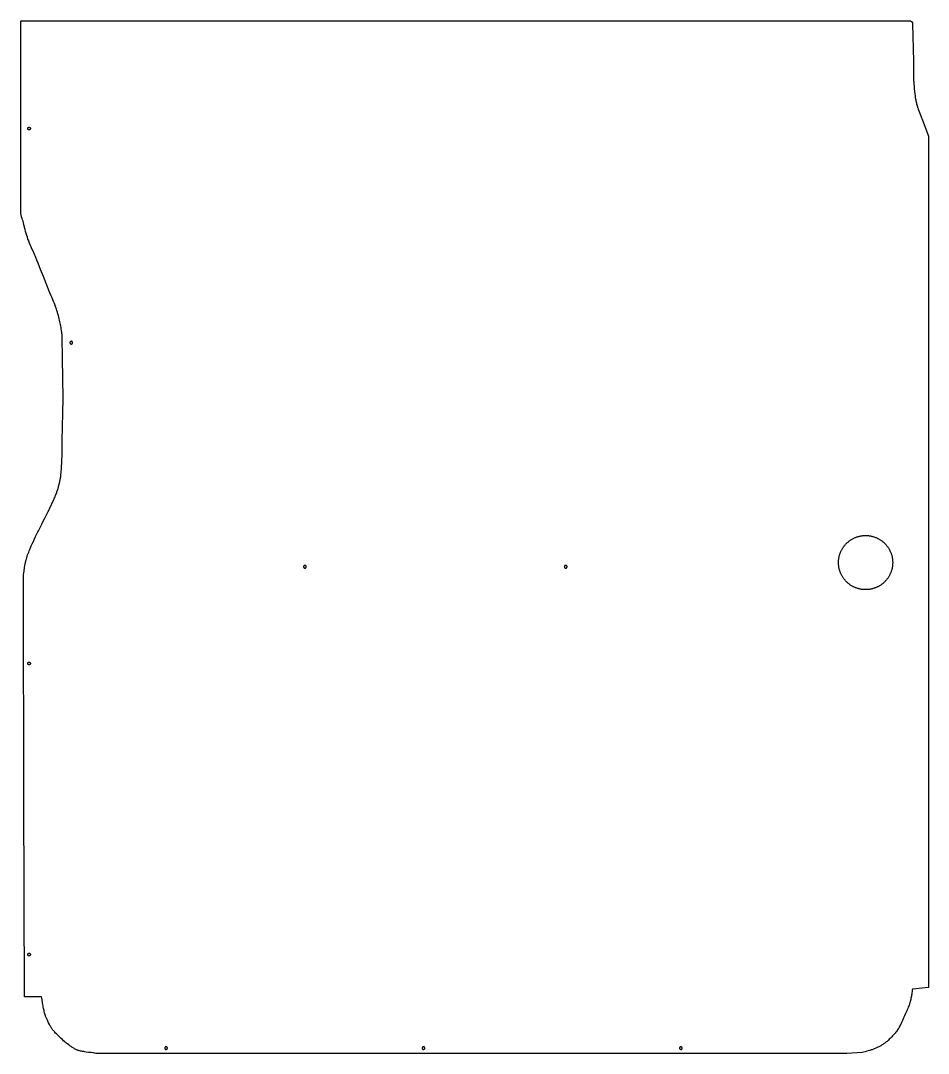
# Model space of a CAD drawing. Extents: x 358 to 7671, y 1345 to 7758.
# Drawn here: x 4385 to 5725, y 1394 to 2919 of the extents above; entities that cross this region are included whole.
import ezdxf

# ---------------------------------------------------------------- set-up
doc = ezdxf.new("R2010")
doc.units = 0
doc.layers.add('Default Layer', color=1, linetype='CONTINUOUS')

msp = doc.modelspace()

# ---------------------------------------------------------------- linework, layer by layer
at = {"layer": 'Default Layer'}
msp.add_lwpolyline([(4384.7, 2919), (4823.6, 2919), (5262.5, 2919), (5696.5, 2919, -0.408232), (5701.5, 2914.1), (5702.6, 2859.4), (5702.7, 2855.5), (5702.7, 2851.4), (5702.7, 2843.3), (5702.8, 2839.3), (5702.8, 2835.5), (5702.9, 2831.9), (5703, 2830.2), (5703.1, 2828.6), (5703.3, 2825.3), (5703.6, 2821.7), (5704, 2818.1), (5704.3, 2814.5), (5704.7, 2811.1), (5705.1, 2808), (5705.4, 2805.5), (5705.7, 2803.6), (5706, 2802.1), (5706.3, 2800.6), (5706.6, 2799.1), (5707, 2797.6), (5707.3, 2796.1), (5707.7, 2794.7), (5708.2, 2793.2), (5708.6, 2791.7), (5708.8, 2790.9), (5709.2, 2790.1), (5709.9, 2788.1), (5710.7, 2785.8), (5711.7, 2783.3), (5713.7, 2778.2), (5714.7, 2775.7), (5715.7, 2773.3), (5724.7, 2748.3), (5724.7, 2329.2), (5724.7, 1910), (5724.7, 1490.9), (5701.1, 1488.5), (5700.9, 1487), (5700.8, 1485.5), (5700.4, 1482.5), (5700.2, 1481), (5700, 1479.5), (5699.8, 1478), (5699.5, 1476.5), (5699.1, 1475), (5698.7, 1473.4), (5698.3, 1471.7), (5697.8, 1470), (5697.3, 1468.3), (5696.8, 1466.6), (5696.2, 1464.9), (5695.7, 1463.2), (5695, 1461.6), (5694.3, 1459.9), (5693.6, 1458.1), (5692.8, 1456.3), (5692, 1454.4), (5691.1, 1452.6), (5689.5, 1449), (5688.6, 1447), (5687.6, 1444.7), (5686.5, 1442.1), (5685.2, 1439.3), (5684.6, 1437.9), (5683.9, 1436.5), (5683.2, 1435.1), (5682.5, 1433.7), (5681.7, 1432.3), (5681, 1431), (5680.2, 1429.7), (5679.4, 1428.5), (5678.5, 1427.3), (5677.6, 1426.1), (5676.6, 1424.8), (5675.5, 1423.5), (5674.4, 1422.1), (5673.2, 1420.8), (5672, 1419.5), (5670.8, 1418.2), (5669.6, 1416.9), (5668.4, 1415.7), (5667.1, 1414.5), (5666, 1413.3), (5664.8, 1412.3), (5663.7, 1411.3), (5662.6, 1410.4), (5661.7, 1409.6), (5660.7, 1408.9), (5659.7, 1408.1), (5658.7, 1407.5), (5657.7, 1406.8), (5656.7, 1406.1), (5655.7, 1405.5), (5654.6, 1404.9), (5653.5, 1404.3), (5652.5, 1403.7), (5651.4, 1403.2), (5650.3, 1402.7), (5649.2, 1402.1), (5647.1, 1401.1), (5644.9, 1400.2), (5643.8, 1399.8), (5642.7, 1399.3), (5641.6, 1399), (5640.5, 1398.6), (5639.3, 1398.3), (5638.2, 1397.9), (5635.9, 1397.3), (5633.7, 1396.7), (5631.4, 1396.1), (5629.1, 1395.6), (5626.8, 1394.9), (5604.6, 1393.6), (5050.1, 1393.6), (4495.5, 1393.6), (4493.8, 1393.9), (4492.1, 1394.2), (4488.5, 1394.7), (4484.8, 1395.1), (4481.2, 1395.6), (4479.4, 1395.9), (4477.7, 1396.2), (4476, 1396.4), (4474.4, 1396.7), (4472.9, 1397), (4471.5, 1397.4), (4470.9, 1397.5), (4470.3, 1397.7), (4469.7, 1397.9), (4469.1, 1398.1), (4468.1, 1398.5), (4467.1, 1399), (4466, 1399.5), (4465, 1400), (4464.1, 1400.5), (4463.1, 1401.1), (4462.1, 1401.7), (4461.2, 1402.3), (4460.2, 1402.9), (4459.3, 1403.6), (4457.4, 1404.9), (4455.6, 1406.3), (4453.8, 1407.6), (4452.8, 1408.3), (4451.9, 1409), (4451, 1409.8), (4450, 1410.6), (4448.1, 1412.3), (4446.3, 1413.9), (4444.5, 1415.6), (4442.8, 1417.2), (4441.3, 1418.6), (4440, 1419.9), (4437.5, 1422.3), (4436.3, 1423.6), (4435.1, 1424.8), (4434, 1426), (4433.4, 1426.7), (4432.9, 1427.3), (4432.3, 1428), (4431.8, 1428.7), (4431.3, 1429.3), (4430.8, 1430), (4430.3, 1430.8), (4429.7, 1431.7), (4429.2, 1432.7), (4428.6, 1433.7), (4427.9, 1434.9), (4427.3, 1436), (4426, 1438.5), (4424.8, 1441), (4423.7, 1443.4), (4422.8, 1445.5), (4422.4, 1446.5), (4422, 1447.3), (4421.4, 1448.9), (4420.9, 1450.4), (4420.4, 1452), (4420, 1453.6), (4419.6, 1455.3), (4419.2, 1456.9), (4418.4, 1460.1), (4418.1, 1461.9), (4417.7, 1463.8), (4417.4, 1465.9), (4417, 1468.2), (4416.3, 1472.8), (4415.9, 1475), (4415.6, 1477.2), (4390.2, 1477.2), (4389.5, 1774.8), (4388.7, 2072.3), (4388.7, 2100.5), (4389.2, 2103.2), (4389.6, 2105.9), (4390.5, 2111.5), (4391, 2114.2), (4391.5, 2116.8), (4391.7, 2118.1), (4392, 2119.3), (4392.2, 2120.4), (4392.5, 2121.5), (4393.1, 2123.6), (4393.7, 2125.7), (4394.3, 2127.8), (4395, 2129.9), (4395.8, 2132), (4396.5, 2134), (4397.3, 2136.1), (4398.1, 2138.1), (4398.6, 2139.2), (4399.1, 2140.4), (4400.3, 2143.2), (4401.8, 2146.4), (4403.4, 2149.9), (4405.1, 2153.5), (4406.8, 2157.1), (4410.1, 2164), (4410.9, 2165.6), (4411.8, 2167.4), (4413.8, 2171.3), (4415.9, 2175.4), (4418.1, 2179.6), (4420.3, 2183.9), (4422.5, 2188.1), (4424.5, 2192.1), (4425.4, 2193.9), (4426.3, 2195.7), (4427.9, 2199.2), (4429.6, 2202.9), (4431.4, 2206.6), (4433.1, 2210.4), (4434.7, 2214), (4435.4, 2215.7), (4436.1, 2217.4), (4436.8, 2219), (4437.4, 2220.5), (4437.9, 2221.9), (4438.3, 2223.2), (4439.1, 2225.6), (4439.9, 2228.1), (4440.6, 2230.6), (4441.2, 2233.1), (4441.8, 2235.6), (4442.4, 2238.1), (4442.9, 2240.6), (4443.3, 2243.2), (4443.6, 2244.4), (4443.8, 2245.7), (4443.9, 2247), (4444.1, 2248.4), (4444.4, 2251), (4444.7, 2253.7), (4444.9, 2256.5), (4445.1, 2259.2), (4445.2, 2261.9), (4445.4, 2264.6), (4445.4, 2266.1), (4445.5, 2267.7), (4445.6, 2271.3), (4445.7, 2275.4), (4445.7, 2279.8), (4445.8, 2288.9), (4445.8, 2293.5), (4445.8, 2297.8), (4447.2, 2361.1), (4446.5, 2420.5), (4446.4, 2425.3), (4446.3, 2430.4), (4446.1, 2441), (4446, 2445.9), (4445.9, 2450.4), (4445.8, 2452.3), (4445.8, 2454.1), (4445.7, 2455.6), (4445.6, 2456.8), (4445.3, 2459), (4445, 2461.2), (4444.6, 2463.4), (4444.3, 2465.6), (4443.8, 2467.8), (4443.4, 2470), (4442.4, 2474.3), (4442, 2476.5), (4441.4, 2478.8), (4440.9, 2481.2), (4440.3, 2483.6), (4439.6, 2485.9), (4439, 2488.3), (4438.3, 2490.7), (4437.5, 2493), (4437.1, 2494.2), (4436.7, 2495.5), (4436.2, 2496.8), (4435.6, 2498.2), (4434.4, 2501.1), (4433.1, 2504.2), (4430.5, 2510.6), (4429.1, 2513.7), (4427.9, 2516.8), (4422.1, 2531), (4418.2, 2541), (4414.2, 2551.3), (4410.4, 2561), (4408.7, 2565.3), (4407.2, 2569), (4406.5, 2570.7), (4405.7, 2572.5), (4404.1, 2576.1), (4400.9, 2583.4), (4399.3, 2586.9), (4397.9, 2590.2), (4397.2, 2591.9), (4396.6, 2593.4), (4396, 2594.9), (4395.5, 2596.3), (4394.6, 2599), (4393.7, 2601.9), (4392.8, 2604.8), (4391.9, 2607.7), (4391.1, 2610.6), (4390.4, 2613.3), (4390.1, 2614.7), (4389.8, 2616), (4389.5, 2617.2), (4389.3, 2618.4), (4389.1, 2619.6), (4388.8, 2620.7), (4388.5, 2621.8), (4388.2, 2622.8), (4387.8, 2623.9), (4387.5, 2625), (4386.8, 2627), (4386.1, 2629.1), (4385.8, 2630.2), (4385.5, 2631.2), (4385.2, 2632.3), (4385, 2633.4), (4384.8, 2634.6), (4384.7, 2635.7), (4384.7, 2919)], format="xyb", close=True, dxfattribs=at)
for points in [[(4399.1, 2759.6), (4399.1, 2759.4), (4399, 2759.2), (4399, 2759), (4398.9, 2758.8), (4398.8, 2758.6), (4398.7, 2758.4), (4398.6, 2758.3), (4398.5, 2758.1), (4398.4, 2758), (4398.2, 2757.9), (4398, 2757.8), (4397.9, 2757.7), (4397.7, 2757.7), (4397.5, 2757.6), (4397.3, 2757.6), (4397.1, 2757.6), (4396.9, 2757.6), (4396.7, 2757.6), (4396.5, 2757.7), (4396.3, 2757.7), (4396.1, 2757.8), (4396, 2757.9), (4395.8, 2758), (4395.7, 2758.1), (4395.5, 2758.3), (4395.4, 2758.4), (4395.3, 2758.6), (4395.2, 2758.8), (4395.2, 2759), (4395.1, 2759.2), (4395.1, 2759.4), (4395.1, 2759.6), (4395.1, 2759.8), (4395.1, 2760), (4395.2, 2760.2), (4395.2, 2760.3), (4395.3, 2760.5), (4395.4, 2760.7), (4395.5, 2760.8), (4395.7, 2761), (4395.8, 2761.1), (4396, 2761.2), (4396.1, 2761.3), (4396.3, 2761.4), (4396.5, 2761.5), (4396.7, 2761.5), (4396.9, 2761.6), (4397.1, 2761.6), (4397.3, 2761.6), (4397.5, 2761.5), (4397.7, 2761.5), (4397.9, 2761.4), (4398, 2761.3), (4398.2, 2761.2), (4398.4, 2761.1), (4398.5, 2761), (4398.6, 2760.8), (4398.7, 2760.7), (4398.8, 2760.5), (4398.9, 2760.3), (4399, 2760.2), (4399, 2760), (4399.1, 2759.8), (4399.1, 2759.6)], [(4461.3, 2443.4), (4461.3, 2443.6), (4461.3, 2443.8), (4461.3, 2444), (4461.2, 2444.2), (4461.1, 2444.3), (4461, 2444.5), (4460.9, 2444.7), (4460.8, 2444.8), (4460.6, 2444.9), (4460.5, 2445), (4460.3, 2445.1), (4460.1, 2445.2), (4459.9, 2445.3), (4459.7, 2445.3), (4459.5, 2445.4), (4459.3, 2445.4), (4459.1, 2445.4), (4458.9, 2445.3), (4458.7, 2445.3), (4458.6, 2445.2), (4458.4, 2445.1), (4458.2, 2445), (4458.1, 2444.9), (4457.9, 2444.8), (4457.8, 2444.7), (4457.7, 2444.5), (4457.6, 2444.3), (4457.5, 2444.2), (4457.4, 2444), (4457.4, 2443.8), (4457.4, 2443.6), (4457.3, 2443.4), (4457.4, 2443.2), (4457.4, 2443), (4457.4, 2442.8), (4457.5, 2442.6), (4457.6, 2442.4), (4457.7, 2442.3), (4457.8, 2442.1), (4457.9, 2442), (4458.1, 2441.8), (4458.2, 2441.7), (4458.4, 2441.6), (4458.6, 2441.5), (4458.7, 2441.5), (4458.9, 2441.4), (4459.1, 2441.4), (4459.3, 2441.4), (4459.5, 2441.4), (4459.7, 2441.4), (4459.9, 2441.5), (4460.1, 2441.5), (4460.3, 2441.6), (4460.5, 2441.7), (4460.6, 2441.8), (4460.8, 2442), (4460.9, 2442.1), (4461, 2442.3), (4461.1, 2442.4), (4461.2, 2442.6), (4461.3, 2442.8), (4461.3, 2443), (4461.3, 2443.2), (4461.3, 2443.4)], [(5672.1, 2118.6), (5672.1, 2117.5), (5672, 2116.5), (5672, 2115.5), (5671.9, 2114.5), (5671.8, 2113.5), (5671.6, 2112.5), (5671.5, 2111.5), (5671.3, 2110.5), (5671.1, 2109.5), (5670.8, 2108.6), (5670.6, 2107.6), (5670.3, 2106.7), (5670, 2105.7), (5669.7, 2104.8), (5669.3, 2103.9), (5668.9, 2103), (5668.5, 2102.1), (5668.1, 2101.2), (5667.7, 2100.4), (5667.3, 2099.5), (5666.8, 2098.7), (5666.3, 2097.8), (5665.8, 2097), (5665.3, 2096.2), (5664.7, 2095.4), (5664.1, 2094.6), (5663.6, 2093.9), (5662.9, 2093.1), (5662.3, 2092.4), (5661.7, 2091.7), (5661, 2091), (5660.4, 2090.3), (5659.7, 2089.6), (5659, 2089), (5658.3, 2088.3), (5657.5, 2087.7), (5656.8, 2087.1), (5656, 2086.5), (5655.2, 2085.9), (5654.4, 2085.4), (5653.6, 2084.9), (5652.8, 2084.4), (5652, 2083.9), (5651.1, 2083.4), (5650.3, 2082.9), (5649.4, 2082.5), (5648.5, 2082.1), (5647.7, 2081.7), (5646.7, 2081.3), (5645.8, 2081), (5644.9, 2080.7), (5644, 2080.4), (5643, 2080.1), (5642.1, 2079.8), (5641.1, 2079.6), (5640.1, 2079.4), (5639.2, 2079.2), (5638.2, 2079), (5637.2, 2078.9), (5636.2, 2078.8), (5635.2, 2078.7), (5634.1, 2078.6), (5633.1, 2078.6), (5632.1, 2078.6), (5631, 2078.6), (5630, 2078.6), (5629, 2078.7), (5628, 2078.8), (5627, 2078.9), (5626, 2079), (5625, 2079.2), (5624, 2079.4), (5623, 2079.6), (5622.1, 2079.8), (5621.1, 2080.1), (5620.2, 2080.4), (5619.3, 2080.7), (5618.3, 2081), (5617.4, 2081.3), (5616.5, 2081.7), (5615.6, 2082.1), (5614.7, 2082.5), (5613.9, 2082.9), (5613, 2083.4), (5612.2, 2083.9), (5611.3, 2084.4), (5610.5, 2084.9), (5609.7, 2085.4), (5608.9, 2085.9), (5608.1, 2086.5), (5607.4, 2087.1), (5606.6, 2087.7), (5605.9, 2088.3), (5605.2, 2089), (5604.5, 2089.6), (5603.8, 2090.3), (5603.1, 2091), (5602.5, 2091.7), (5601.8, 2092.4), (5601.2, 2093.1), (5600.6, 2093.9), (5600, 2094.6), (5599.5, 2095.4), (5598.9, 2096.2), (5598.4, 2097), (5597.9, 2097.8), (5597.4, 2098.7), (5596.9, 2099.5), (5596.5, 2100.4), (5596, 2101.2), (5595.6, 2102.1), (5595.2, 2103), (5594.9, 2103.9), (5594.5, 2104.8), (5594.2, 2105.7), (5593.9, 2106.7), (5593.6, 2107.6), (5593.3, 2108.6), (5593.1, 2109.5), (5592.9, 2110.5), (5592.7, 2111.5), (5592.5, 2112.5), (5592.4, 2113.5), (5592.3, 2114.5), (5592.2, 2115.5), (5592.1, 2116.5), (5592.1, 2117.5), (5592.1, 2118.6), (5592.1, 2119.6), (5592.1, 2120.6), (5592.2, 2121.6), (5592.3, 2122.7), (5592.4, 2123.7), (5592.5, 2124.7), (5592.7, 2125.6), (5592.9, 2126.6), (5593.1, 2127.6), (5593.3, 2128.6), (5593.6, 2129.5), (5593.9, 2130.5), (5594.2, 2131.4), (5594.5, 2132.3), (5594.9, 2133.2), (5595.2, 2134.1), (5595.6, 2135), (5596, 2135.9), (5596.5, 2136.8), (5596.9, 2137.6), (5597.4, 2138.5), (5597.9, 2139.3), (5598.4, 2140.1), (5598.9, 2140.9), (5599.5, 2141.7), (5600, 2142.5), (5600.6, 2143.3), (5601.2, 2144), (5601.8, 2144.7), (5602.5, 2145.5), (5603.1, 2146.2), (5603.8, 2146.8), (5604.5, 2147.5), (5605.2, 2148.2), (5605.9, 2148.8), (5606.6, 2149.4), (5607.4, 2150), (5608.1, 2150.6), (5608.9, 2151.2), (5609.7, 2151.7), (5610.5, 2152.3), (5611.3, 2152.8), (5612.2, 2153.3), (5613, 2153.7), (5613.9, 2154.2), (5614.7, 2154.6), (5615.6, 2155), (5616.5, 2155.4), (5617.4, 2155.8), (5618.3, 2156.1), (5619.3, 2156.5), (5620.2, 2156.8), (5621.1, 2157), (5622.1, 2157.3), (5623, 2157.5), (5624, 2157.8), (5625, 2157.9), (5626, 2158.1), (5627, 2158.2), (5628, 2158.4), (5629, 2158.4), (5630, 2158.5), (5631, 2158.5), (5632.1, 2158.6), (5633.1, 2158.5), (5634.1, 2158.5), (5635.2, 2158.4), (5636.2, 2158.4), (5637.2, 2158.2), (5638.2, 2158.1), (5639.2, 2157.9), (5640.1, 2157.8), (5641.1, 2157.5), (5642.1, 2157.3), (5643, 2157), (5644, 2156.8), (5644.9, 2156.5), (5645.8, 2156.1), (5646.7, 2155.8), (5647.7, 2155.4), (5648.5, 2155), (5649.4, 2154.6), (5650.3, 2154.2), (5651.1, 2153.7), (5652, 2153.3), (5652.8, 2152.8), (5653.6, 2152.3), (5654.4, 2151.7), (5655.2, 2151.2), (5656, 2150.6), (5656.8, 2150), (5657.5, 2149.4), (5658.3, 2148.8), (5659, 2148.2), (5659.7, 2147.5), (5660.4, 2146.8), (5661, 2146.2), (5661.7, 2145.5), (5662.3, 2144.7), (5662.9, 2144), (5663.6, 2143.3), (5664.1, 2142.5), (5664.7, 2141.7), (5665.3, 2140.9), (5665.8, 2140.1), (5666.3, 2139.3), (5666.8, 2138.5), (5667.3, 2137.6), (5667.7, 2136.8), (5668.1, 2135.9), (5668.5, 2135), (5668.9, 2134.1), (5669.3, 2133.2), (5669.7, 2132.3), (5670, 2131.4), (5670.3, 2130.5), (5670.6, 2129.5), (5670.8, 2128.6), (5671.1, 2127.6), (5671.3, 2126.6), (5671.5, 2125.6), (5671.6, 2124.7), (5671.8, 2123.7), (5671.9, 2122.7), (5672, 2121.6), (5672, 2120.6), (5672.1, 2119.6), (5672.1, 2118.6)], [(4806.3, 2112.4), (4806.3, 2112.6), (4806.3, 2112.8), (4806.3, 2113), (4806.2, 2113.2), (4806.1, 2113.3), (4806, 2113.5), (4805.9, 2113.7), (4805.8, 2113.8), (4805.6, 2113.9), (4805.5, 2114), (4805.3, 2114.1), (4805.1, 2114.2), (4804.9, 2114.3), (4804.7, 2114.3), (4804.5, 2114.4), (4804.3, 2114.4), (4804.1, 2114.4), (4803.9, 2114.3), (4803.7, 2114.3), (4803.6, 2114.2), (4803.4, 2114.1), (4803.2, 2114), (4803.1, 2113.9), (4802.9, 2113.8), (4802.8, 2113.7), (4802.7, 2113.5), (4802.6, 2113.3), (4802.5, 2113.2), (4802.4, 2113), (4802.4, 2112.8), (4802.4, 2112.6), (4802.3, 2112.4), (4802.4, 2112.2), (4802.4, 2112), (4802.4, 2111.8), (4802.5, 2111.6), (4802.6, 2111.4), (4802.7, 2111.3), (4802.8, 2111.1), (4802.9, 2111), (4803.1, 2110.8), (4803.2, 2110.7), (4803.4, 2110.6), (4803.6, 2110.5), (4803.7, 2110.5), (4803.9, 2110.4), (4804.1, 2110.4), (4804.3, 2110.4), (4804.5, 2110.4), (4804.7, 2110.4), (4804.9, 2110.5), (4805.1, 2110.5), (4805.3, 2110.6), (4805.5, 2110.7), (4805.6, 2110.8), (4805.8, 2111), (4805.9, 2111.1), (4806, 2111.3), (4806.1, 2111.4), (4806.2, 2111.6), (4806.3, 2111.8), (4806.3, 2112), (4806.3, 2112.2), (4806.3, 2112.4)], [(5191.3, 2112.4), (5191.3, 2112.6), (5191.3, 2112.8), (5191.3, 2113), (5191.2, 2113.2), (5191.1, 2113.3), (5191, 2113.5), (5190.9, 2113.7), (5190.8, 2113.8), (5190.6, 2113.9), (5190.5, 2114), (5190.3, 2114.1), (5190.1, 2114.2), (5189.9, 2114.3), (5189.7, 2114.3), (5189.5, 2114.4), (5189.3, 2114.4), (5189.1, 2114.4), (5188.9, 2114.3), (5188.7, 2114.3), (5188.6, 2114.2), (5188.4, 2114.1), (5188.2, 2114), (5188.1, 2113.9), (5187.9, 2113.8), (5187.8, 2113.7), (5187.7, 2113.5), (5187.6, 2113.3), (5187.5, 2113.2), (5187.4, 2113), (5187.4, 2112.8), (5187.4, 2112.6), (5187.3, 2112.4), (5187.4, 2112.2), (5187.4, 2112), (5187.4, 2111.8), (5187.5, 2111.6), (5187.6, 2111.4), (5187.7, 2111.3), (5187.8, 2111.1), (5187.9, 2111), (5188.1, 2110.8), (5188.2, 2110.7), (5188.4, 2110.6), (5188.6, 2110.5), (5188.7, 2110.5), (5188.9, 2110.4), (5189.1, 2110.4), (5189.3, 2110.4), (5189.5, 2110.4), (5189.7, 2110.4), (5189.9, 2110.5), (5190.1, 2110.5), (5190.3, 2110.6), (5190.5, 2110.7), (5190.6, 2110.8), (5190.8, 2111), (5190.9, 2111.1), (5191, 2111.3), (5191.1, 2111.4), (5191.2, 2111.6), (5191.3, 2111.8), (5191.3, 2112), (5191.3, 2112.2), (5191.3, 2112.4)], [(4399.1, 1969.6), (4399.1, 1969.4), (4399, 1969.2), (4399, 1969), (4398.9, 1968.8), (4398.8, 1968.6), (4398.7, 1968.4), (4398.6, 1968.3), (4398.5, 1968.1), (4398.4, 1968), (4398.2, 1967.9), (4398, 1967.8), (4397.9, 1967.7), (4397.7, 1967.7), (4397.5, 1967.6), (4397.3, 1967.6), (4397.1, 1967.6), (4396.9, 1967.6), (4396.7, 1967.6), (4396.5, 1967.7), (4396.3, 1967.7), (4396.1, 1967.8), (4396, 1967.9), (4395.8, 1968), (4395.7, 1968.1), (4395.5, 1968.3), (4395.4, 1968.4), (4395.3, 1968.6), (4395.2, 1968.8), (4395.2, 1969), (4395.1, 1969.2), (4395.1, 1969.4), (4395.1, 1969.6), (4395.1, 1969.8), (4395.1, 1970), (4395.2, 1970.2), (4395.2, 1970.3), (4395.3, 1970.5), (4395.4, 1970.7), (4395.5, 1970.8), (4395.7, 1971), (4395.8, 1971.1), (4396, 1971.2), (4396.1, 1971.3), (4396.3, 1971.4), (4396.5, 1971.5), (4396.7, 1971.5), (4396.9, 1971.6), (4397.1, 1971.6), (4397.3, 1971.6), (4397.5, 1971.5), (4397.7, 1971.5), (4397.9, 1971.4), (4398, 1971.3), (4398.2, 1971.2), (4398.4, 1971.1), (4398.5, 1971), (4398.6, 1970.8), (4398.7, 1970.7), (4398.8, 1970.5), (4398.9, 1970.3), (4399, 1970.2), (4399, 1970), (4399.1, 1969.8), (4399.1, 1969.6)], [(4399.1, 1539.6), (4399.1, 1539.4), (4399, 1539.2), (4399, 1539), (4398.9, 1538.8), (4398.8, 1538.6), (4398.7, 1538.4), (4398.6, 1538.3), (4398.5, 1538.1), (4398.4, 1538), (4398.2, 1537.9), (4398, 1537.8), (4397.9, 1537.7), (4397.7, 1537.7), (4397.5, 1537.6), (4397.3, 1537.6), (4397.1, 1537.6), (4396.9, 1537.6), (4396.7, 1537.6), (4396.5, 1537.7), (4396.3, 1537.7), (4396.1, 1537.8), (4396, 1537.9), (4395.8, 1538), (4395.7, 1538.1), (4395.5, 1538.3), (4395.4, 1538.4), (4395.3, 1538.6), (4395.2, 1538.8), (4395.2, 1539), (4395.1, 1539.2), (4395.1, 1539.4), (4395.1, 1539.6), (4395.1, 1539.8), (4395.1, 1540), (4395.2, 1540.2), (4395.2, 1540.3), (4395.3, 1540.5), (4395.4, 1540.7), (4395.5, 1540.8), (4395.7, 1541), (4395.8, 1541.1), (4396, 1541.2), (4396.1, 1541.3), (4396.3, 1541.4), (4396.5, 1541.5), (4396.7, 1541.5), (4396.9, 1541.6), (4397.1, 1541.6), (4397.3, 1541.6), (4397.5, 1541.5), (4397.7, 1541.5), (4397.9, 1541.4), (4398, 1541.3), (4398.2, 1541.2), (4398.4, 1541.1), (4398.5, 1541), (4398.6, 1540.8), (4398.7, 1540.7), (4398.8, 1540.5), (4398.9, 1540.3), (4399, 1540.2), (4399, 1540), (4399.1, 1539.8), (4399.1, 1539.6)], [(4601.3, 1401.4), (4601.3, 1401.6), (4601.3, 1401.8), (4601.3, 1402), (4601.2, 1402.2), (4601.1, 1402.3), (4601, 1402.5), (4600.9, 1402.7), (4600.8, 1402.8), (4600.6, 1402.9), (4600.5, 1403), (4600.3, 1403.1), (4600.1, 1403.2), (4599.9, 1403.3), (4599.7, 1403.3), (4599.5, 1403.4), (4599.3, 1403.4), (4599.1, 1403.4), (4598.9, 1403.3), (4598.7, 1403.3), (4598.6, 1403.2), (4598.4, 1403.1), (4598.2, 1403), (4598.1, 1402.9), (4597.9, 1402.8), (4597.8, 1402.7), (4597.7, 1402.5), (4597.6, 1402.3), (4597.5, 1402.2), (4597.4, 1402), (4597.4, 1401.8), (4597.4, 1401.6), (4597.3, 1401.4), (4597.4, 1401.2), (4597.4, 1401), (4597.4, 1400.8), (4597.5, 1400.6), (4597.6, 1400.4), (4597.7, 1400.3), (4597.8, 1400.1), (4597.9, 1400), (4598.1, 1399.8), (4598.2, 1399.7), (4598.4, 1399.6), (4598.6, 1399.5), (4598.7, 1399.5), (4598.9, 1399.4), (4599.1, 1399.4), (4599.3, 1399.4), (4599.5, 1399.4), (4599.7, 1399.4), (4599.9, 1399.5), (4600.1, 1399.5), (4600.3, 1399.6), (4600.5, 1399.7), (4600.6, 1399.8), (4600.8, 1400), (4600.9, 1400.1), (4601, 1400.3), (4601.1, 1400.4), (4601.2, 1400.6), (4601.3, 1400.8), (4601.3, 1401), (4601.3, 1401.2), (4601.3, 1401.4)], [(4981.3, 1401.4), (4981.3, 1401.6), (4981.3, 1401.8), (4981.3, 1402), (4981.2, 1402.2), (4981.1, 1402.3), (4981, 1402.5), (4980.9, 1402.7), (4980.8, 1402.8), (4980.6, 1402.9), (4980.5, 1403), (4980.3, 1403.1), (4980.1, 1403.2), (4979.9, 1403.3), (4979.7, 1403.3), (4979.5, 1403.4), (4979.3, 1403.4), (4979.1, 1403.4), (4978.9, 1403.3), (4978.7, 1403.3), (4978.6, 1403.2), (4978.4, 1403.1), (4978.2, 1403), (4978.1, 1402.9), (4977.9, 1402.8), (4977.8, 1402.7), (4977.7, 1402.5), (4977.6, 1402.3), (4977.5, 1402.2), (4977.4, 1402), (4977.4, 1401.8), (4977.4, 1401.6), (4977.3, 1401.4), (4977.4, 1401.2), (4977.4, 1401), (4977.4, 1400.8), (4977.5, 1400.6), (4977.6, 1400.4), (4977.7, 1400.3), (4977.8, 1400.1), (4977.9, 1400), (4978.1, 1399.8), (4978.2, 1399.7), (4978.4, 1399.6), (4978.6, 1399.5), (4978.7, 1399.5), (4978.9, 1399.4), (4979.1, 1399.4), (4979.3, 1399.4), (4979.5, 1399.4), (4979.7, 1399.4), (4979.9, 1399.5), (4980.1, 1399.5), (4980.3, 1399.6), (4980.5, 1399.7), (4980.6, 1399.8), (4980.8, 1400), (4980.9, 1400.1), (4981, 1400.3), (4981.1, 1400.4), (4981.2, 1400.6), (4981.3, 1400.8), (4981.3, 1401), (4981.3, 1401.2), (4981.3, 1401.4)], [(5361.3, 1401.4), (5361.3, 1401.6), (5361.3, 1401.8), (5361.3, 1402), (5361.2, 1402.2), (5361.1, 1402.3), (5361, 1402.5), (5360.9, 1402.7), (5360.8, 1402.8), (5360.6, 1402.9), (5360.5, 1403), (5360.3, 1403.1), (5360.1, 1403.2), (5359.9, 1403.3), (5359.7, 1403.3), (5359.5, 1403.4), (5359.3, 1403.4), (5359.1, 1403.4), (5358.9, 1403.3), (5358.7, 1403.3), (5358.6, 1403.2), (5358.4, 1403.1), (5358.2, 1403), (5358.1, 1402.9), (5357.9, 1402.8), (5357.8, 1402.7), (5357.7, 1402.5), (5357.6, 1402.3), (5357.5, 1402.2), (5357.4, 1402), (5357.4, 1401.8), (5357.4, 1401.6), (5357.3, 1401.4), (5357.4, 1401.2), (5357.4, 1401), (5357.4, 1400.8), (5357.5, 1400.6), (5357.6, 1400.4), (5357.7, 1400.3), (5357.8, 1400.1), (5357.9, 1400), (5358.1, 1399.8), (5358.2, 1399.7), (5358.4, 1399.6), (5358.6, 1399.5), (5358.7, 1399.5), (5358.9, 1399.4), (5359.1, 1399.4), (5359.3, 1399.4), (5359.5, 1399.4), (5359.7, 1399.4), (5359.9, 1399.5), (5360.1, 1399.5), (5360.3, 1399.6), (5360.5, 1399.7), (5360.6, 1399.8), (5360.8, 1400), (5360.9, 1400.1), (5361, 1400.3), (5361.1, 1400.4), (5361.2, 1400.6), (5361.3, 1400.8), (5361.3, 1401), (5361.3, 1401.2), (5361.3, 1401.4)]]:
    msp.add_lwpolyline(points, close=True, dxfattribs=at)

doc.saveas('drawing.dxf')
